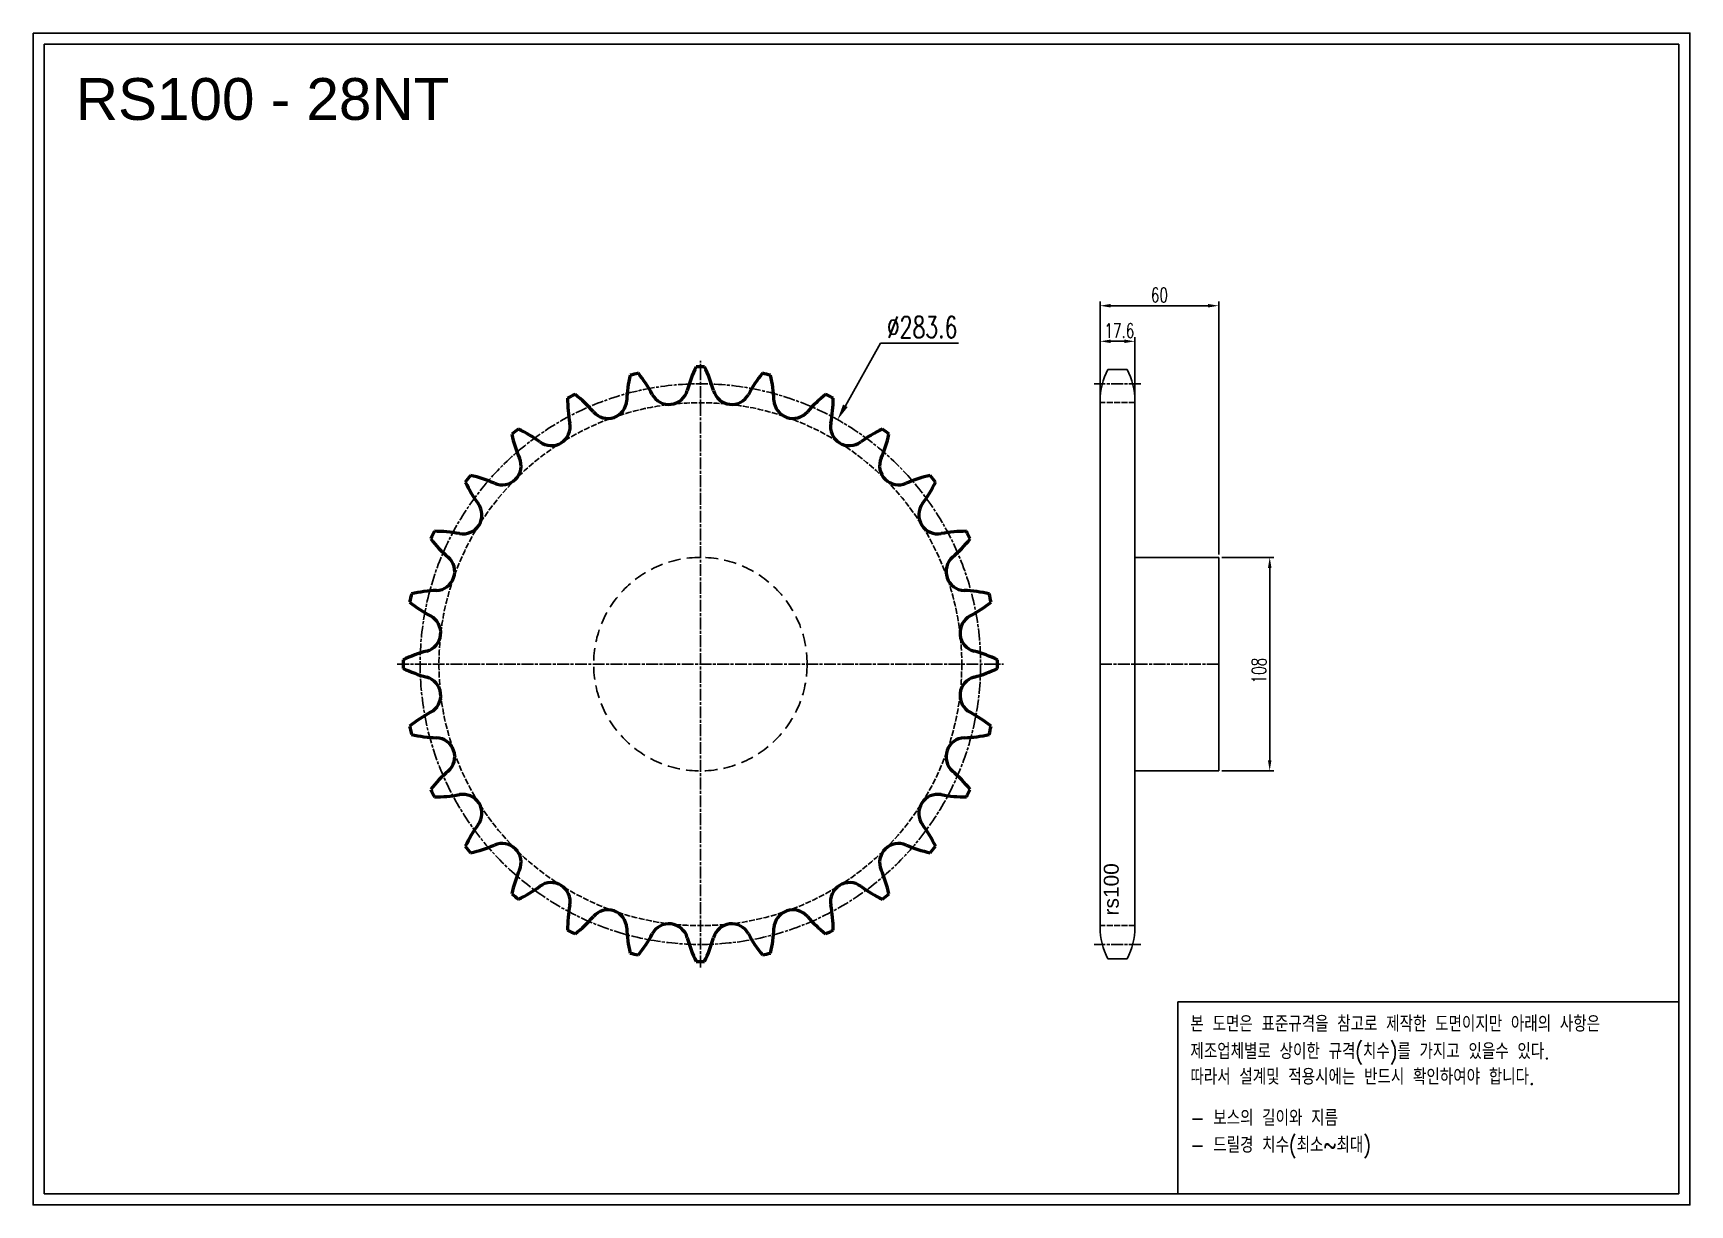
# Model space of a CAD drawing. Header units: millimetres. Extents: x -13221 to -12383, y 16388 to 16981.
import ezdxf

# ---------------------------------------------------------------- set-up
doc = ezdxf.new("R2010")
doc.units = ezdxf.units.MM
for name, pattern in [('AM_ISO02W050', [7.5, 6, -1.5]), ('AM_ISO02W050x2', [3.75, 3, -0.75]), ('AM_ISO08W050', [18, 12, -1.5, 3, -1.5]), ('AM_ISO08W050x2', [9, 6, -0.75, 1.5, -0.75]), ('HIDDEN', [9.525, 6.35, -3.175])]:
    doc.linetypes.add(name, pattern=pattern)
for name, color, linetype, lineweight in [('AM_0N', 7, 'Continuous', 50), ('AM_3N', 6, 'AM_ISO02W050', 25), ('AM_7', 4, 'AM_ISO08W050', 25), ('AM_7N', 4, 'AM_ISO08W050', 25)]:
    doc.layers.add(name, color=color, linetype=linetype, lineweight=lineweight)
doc.layers.add('HL', color=2, linetype='HIDDEN')
doc.layers.add('S-DIM', color=7, linetype='Continuous')
doc.styles.add('HAN', font='ROMANS.shx', dxfattribs={"width": 0.7, "bigfont": 'whgtxt.shx'})
doc.styles.add('HSG', font='SIMPLEX.shx', dxfattribs={"width": 0.7, "bigfont": 'HSG.shx'})
doc.styles.get("Standard").update_dxf_attribs({"font": 'arial.ttf'})
doc.dimstyles.new('APP16', dxfattribs={"dimscale": 3, "dimtxt": 2.4, "dimasz": 1.8, "dimexe": 0.7, "dimexo": 0.5, "dimgap": 0.6, "dimtad": 1, "dimtoh": 1, "dimdec": 1, "dimrnd": 0.01, "dimzin": 9, "dimdsep": 46, "dimtxsty": 'HSG', "dimcen": 0, "dimclrd": 1, "dimclre": 1, "dimclrt": 256, "dimazin": 2, "dimtp": 1, "dimtm": 1, "dimtfac": 0.5, "dimtdec": 1, "dimtofl": 0, "dimtmove": 0, "dimatfit": 3, "dimfxl": 0, "dimtvp": 1, "dimtolj": 2, "dimlwd": -1, "dimlwe": -1, "dimarcsym": 0})
doc.dimstyles.new('APP23', dxfattribs={"dimscale": 4.5, "dimtxt": 2.4, "dimasz": 1.8, "dimexe": 0.7, "dimexo": 0.5, "dimgap": 0.6, "dimtad": 1, "dimtoh": 1, "dimdec": 1, "dimrnd": 0.01, "dimzin": 9, "dimdsep": 46, "dimtxsty": 'HSG', "dimcen": 0, "dimclrd": 1, "dimclre": 1, "dimclrt": 256, "dimazin": 2, "dimtp": 1, "dimtm": 1, "dimtfac": 0.5, "dimtdec": 1, "dimtix": 1, "dimtofl": 0, "dimtmove": 0, "dimatfit": 3, "dimfxl": 0, "dimtvp": 1, "dimtolj": 2, "dimlwd": -1, "dimlwe": -1, "dimarcsym": 0})

# ---------------------------------------------------------------- blocks, each defined once
blk = doc.blocks.new('*D1')
at = {"layer": 'Defpoints', "color": 0, "transparency": 16777216}
for p in [(-12621.15, 16715.83), (-12621.15, 16607.83), (-12595.35, 16607.83)]:
    blk.add_point(p, dxfattribs=at)
at = {"layer": 'S-DIM', "color": 1, "transparency": 16777216}
for p, q in [((-12619.65, 16715.83), (-12593.25, 16715.83)), ((-12595.35, 16710.43), (-12595.35, 16613.23)), ((-12619.65, 16607.83), (-12593.25, 16607.83))]:
    blk.add_line(p, q, dxfattribs=at)
for points in [[(-12596.25, 16710.43), (-12594.45, 16710.43), (-12595.35, 16715.83)], [(-12596.25, 16613.23), (-12594.45, 16613.23), (-12595.35, 16607.83)]]:
    blk.add_solid(points, dxfattribs=at)
at = {"layer": 'S-DIM', "transparency": 16777216, "insert": (-12600.75, 16658.57), "char_height": 7.2, "attachment_point": 5, "rotation": 90, "style": 'HSG'}
blk.add_mtext('\\A2;108', dxfattribs=at)
blk = doc.blocks.new('*D2')
at = {"layer": 'Defpoints', "color": 0, "transparency": 16777216}
for p in [(-12663.55, 16825.13), (-12681.15, 16794.96), (-12663.55, 16794.96)]:
    blk.add_point(p, dxfattribs=at)
at = {"layer": 'S-DIM', "color": 1, "transparency": 16777216}
for p, q in [((-12681.15, 16796.46), (-12681.15, 16827.23)), ((-12675.75, 16825.13), (-12668.95, 16825.13)), ((-12663.55, 16796.46), (-12663.55, 16827.23))]:
    blk.add_line(p, q, dxfattribs=at)
for points in [[(-12675.75, 16826.03), (-12675.75, 16824.23), (-12681.15, 16825.13)], [(-12668.95, 16826.03), (-12668.95, 16824.23), (-12663.55, 16825.13)]]:
    blk.add_solid(points, dxfattribs=at)
at = {"layer": 'S-DIM', "transparency": 16777216, "insert": (-12671.42, 16830.53), "char_height": 7.2, "attachment_point": 5, "style": 'HSG'}
blk.add_mtext('\\A2;17.6', dxfattribs=at)
blk = doc.blocks.new('*D3')
at = {"layer": 'Defpoints', "color": 0, "transparency": 16777216}
for p in [(-12621.15, 16843.13), (-12681.15, 16794.96), (-12621.15, 16715.83)]:
    blk.add_point(p, dxfattribs=at)
at = {"layer": 'S-DIM', "color": 1, "transparency": 16777216}
for p, q in [((-12681.15, 16796.46), (-12681.15, 16845.23)), ((-12675.75, 16843.13), (-12626.55, 16843.13)), ((-12621.15, 16717.33), (-12621.15, 16845.23))]:
    blk.add_line(p, q, dxfattribs=at)
for points in [[(-12675.75, 16844.03), (-12675.75, 16842.23), (-12681.15, 16843.13)], [(-12626.55, 16844.03), (-12626.55, 16842.23), (-12621.15, 16843.13)]]:
    blk.add_solid(points, dxfattribs=at)
at = {"layer": 'S-DIM', "transparency": 16777216, "insert": (-12651.15, 16848.53), "char_height": 7.2, "attachment_point": 5, "style": 'HSG'}
blk.add_mtext('\\A2;60', dxfattribs=at)
blk = doc.blocks.new('*D4')
at = {"layer": 'Defpoints', "color": 0, "transparency": 16777216}
for p in [(-12814.01, 16785.47), (-12952.84, 16538.2)]:
    blk.add_point(p, dxfattribs=at)
at = {"layer": 'S-DIM', "color": 1, "transparency": 16777216}
for p, q in [((-12792.28, 16824.17), (-12810.04, 16792.53)), ((-12752.86, 16824.17), (-12792.28, 16824.17))]:
    blk.add_line(p, q, dxfattribs=at)
blk.add_solid([(-12811.22, 16793.19), (-12808.87, 16791.87), (-12814.01, 16785.47)], dxfattribs=at)
at = {"layer": 'S-DIM', "transparency": 16777216, "insert": (-12771.22, 16832.27), "char_height": 10.8, "attachment_point": 5, "style": 'HSG'}
blk.add_mtext('\\A2;∅283.6', dxfattribs=at)
blk = doc.blocks.new('notice1')
at = {"color": 4}
blk.add_lwpolyline([(-22142.12, 1735.9), (-22053.8, 1735.9), (-22053.8, 1702.07), (-22142.12, 1702.07)], close=True, dxfattribs=at)
at = {"color": 4, "style": 'HAN', "width": 0.8}
for s, p in [('본 도면은 표준규격을 참고로 제작한 도면이지만 아래의 사항은', (-22139.9, 1730.62)), ('제조업체별로 상이한 규격(치수)를 가지고 있을수 있다.', (-22139.9, 1725.78)), ('따라서 설계및 적용시에는 반드시 확인하여야 합니다.', (-22139.9, 1721.28)), ('- 보스의 길이와 지름', (-22139.9, 1714.03)), ('- 드릴경 치수(최소~최대)', (-22139.9, 1709.27))]:
    blk.add_text(s, height=2.7949, dxfattribs=at).set_placement(p)

msp = doc.modelspace()

# ---------------------------------------------------------------- linework, layer by layer
for p, q in [((-12667.53, 16810.86), (-12677.18, 16810.86)), ((-12681.15, 16794.96), (-12681.15, 16528.71)), ((-12663.55, 16794.96), (-12663.55, 16528.71)), ((-12663.55, 16715.83), (-12621.15, 16715.83)), ((-12621.15, 16715.83), (-12621.15, 16607.83)), ((-12621.15, 16607.83), (-12663.55, 16607.83)), ((-12667.53, 16512.81), (-12677.18, 16512.81))]:
    msp.add_line(p, q)
for points in [[(-13221.02, 16981.01), (-12382.76, 16981.01), (-12382.76, 16388.31), (-13221.02, 16388.31)], [(-13215.37, 16975.37), (-12388.41, 16975.37), (-12388.41, 16393.95), (-13215.37, 16393.95)]]:
    msp.add_lwpolyline(points, close=True)
for centre, start, end in [((-12647.35, 16794.96), 151.93881, 180), ((-12697.35, 16794.96), 0, 28.06119), ((-12647.35, 16528.71), 180, 208.06119), ((-12697.35, 16528.71), 331.93881, 0)]:
    msp.add_arc(centre, 33.8, start, end)
at = {"layer": 'AM_0N'}
for centre, radius, start, end in [((-12852.15, 16792.59), 68.58, 167.01811, 177.67857), ((-12883.42, 16661.83), 150.42, 102.04312, 103.67116), ((-12968.33, 16766.07), 68.58, 28.03571, 38.69617), ((-12823.84, 16782.35), 68.58, 154.16097, 164.82143), ((-12883.42, 16661.83), 150.42, 89.18598, 90.81402), ((-12943.01, 16782.35), 68.58, 15.17857, 25.83903), ((-12798.51, 16766.07), 68.58, 141.30383, 151.96429), ((-12883.42, 16661.83), 150.42, 76.32884, 77.95688), ((-12914.7, 16792.59), 68.58, 2.32143, 12.98189), ((-12899.31, 16802.82), 9.62, 208.03571, 344.82143), ((-12867.54, 16802.82), 9.62, 195.17857, 331.96429), ((-12883.42, 16661.83), 150.42, 114.90027, 116.5283), ((-12882.03, 16796.27), 68.58, 179.87526, 190.53571), ((-12989.4, 16744.56), 68.58, 40.89286, 51.55332), ((-12930.28, 16795.75), 9.62, 220.89286, 357.67857), ((-12836.56, 16795.75), 9.62, 182.32143, 319.10714), ((-12777.45, 16744.56), 68.58, 128.44668, 139.10714), ((-12883.42, 16661.83), 150.42, 63.4717, 65.09973), ((-12884.82, 16796.27), 68.58, 349.46429, 0.12474), ((-12958.91, 16781.97), 9.62, 233.75, 10.53571), ((-12807.94, 16781.97), 9.62, 169.46429, 306.25), ((-12883.42, 16661.83), 150.42, 127.75741, 129.38545), ((-12911.97, 16793.21), 68.58, 192.7324, 203.39286), ((-13005.15, 16718.9), 68.58, 53.75, 64.41046), ((-12761.7, 16718.9), 68.58, 115.58954, 126.25), ((-12854.87, 16793.21), 68.58, 336.60714, 347.2676), ((-12883.42, 16661.83), 150.42, 50.61455, 52.24259), ((-12983.75, 16762.16), 9.62, 246.60714, 23.39286), ((-12783.1, 16762.16), 9.62, 156.60714, 293.39286), ((-12883.42, 16661.83), 150.42, 140.61455, 142.24259), ((-13014.8, 16690.39), 68.58, 66.60714, 77.2676), ((-12752.05, 16690.39), 68.58, 102.7324, 113.39286), ((-12883.42, 16661.83), 150.42, 37.75741, 39.38545), ((-12940.49, 16783.56), 68.58, 205.58954, 216.25), ((-12826.35, 16783.56), 68.58, 323.75, 334.41046), ((-13003.56, 16737.32), 9.62, 259.46429, 36.25), ((-12763.29, 16737.32), 9.62, 143.75, 280.53571), ((-12883.42, 16661.83), 150.42, 153.4717, 155.09973), ((-12966.15, 16767.81), 68.58, 218.44668, 229.10714), ((-13017.86, 16660.44), 68.58, 79.46429, 90.12474), ((-12748.99, 16660.44), 68.58, 89.87526, 100.53571), ((-12800.7, 16767.81), 68.58, 310.89286, 321.55332), ((-12883.42, 16661.83), 150.42, 24.90027, 26.5283), ((-13017.34, 16708.69), 9.62, 272.32143, 49.10714), ((-12749.5, 16708.69), 9.62, 130.89286, 267.67857), ((-13014.17, 16630.56), 68.58, 92.32143, 102.98189), ((-12752.67, 16630.56), 68.58, 77.01811, 87.67857), ((-12883.42, 16661.83), 150.42, 166.32884, 167.95688), ((-12987.66, 16746.74), 68.58, 231.30383, 241.96429), ((-12779.19, 16746.74), 68.58, 298.03571, 308.69617), ((-12883.42, 16661.83), 150.42, 12.04312, 13.67116), ((-13024.41, 16677.72), 9.62, 285.17857, 61.96429), ((-12742.43, 16677.72), 9.62, 118.03571, 254.82143), ((-13003.94, 16602.25), 68.58, 105.17857, 115.83903), ((-12762.91, 16602.25), 68.58, 64.16097, 74.82143), ((-12883.42, 16661.83), 150.42, 179.18598, 180.81402), ((-13003.94, 16721.42), 68.58, 244.16097, 254.82143), ((-12762.91, 16721.42), 68.58, 285.17857, 295.83903), ((-12883.42, 16661.83), 150.42, 359.18598, 0.81402), ((-13024.41, 16645.95), 9.62, 298.03571, 74.82143), ((-12742.43, 16645.95), 9.62, 105.17857, 241.96429), ((-12987.66, 16576.93), 68.58, 118.03571, 128.69617), ((-12779.19, 16576.93), 68.58, 51.30383, 61.96429), ((-12883.42, 16661.83), 150.42, 192.04312, 193.67116), ((-13014.17, 16693.11), 68.58, 257.01811, 267.67857), ((-13017.34, 16614.97), 9.62, 310.89286, 87.67857), ((-12749.5, 16614.97), 9.62, 92.32143, 229.10714), ((-12752.67, 16693.11), 68.58, 272.32143, 282.98189), ((-12883.42, 16661.83), 150.42, 346.32884, 347.95688), ((-12966.15, 16555.86), 68.58, 130.89286, 141.55332), ((-12800.7, 16555.86), 68.58, 38.44668, 49.10714), ((-12883.42, 16661.83), 150.42, 204.90027, 206.5283), ((-12883.42, 16661.83), 150.42, 333.4717, 335.09973), ((-13017.86, 16663.23), 68.58, 269.87526, 280.53571), ((-13003.56, 16586.35), 9.62, 323.75, 100.53571), ((-12763.29, 16586.35), 9.62, 79.46429, 216.25), ((-12748.99, 16663.23), 68.58, 259.46429, 270.12474), ((-12940.49, 16540.11), 68.58, 143.75, 154.41046), ((-12826.35, 16540.11), 68.58, 25.58954, 36.25), ((-12883.42, 16661.83), 150.42, 217.75741, 219.38545), ((-13014.8, 16633.28), 68.58, 282.7324, 293.39286), ((-12983.75, 16561.51), 9.62, 336.60714, 113.39286), ((-12783.1, 16561.51), 9.62, 66.60714, 203.39286), ((-12752.05, 16633.28), 68.58, 246.60714, 257.2676), ((-12883.42, 16661.83), 150.42, 320.61455, 322.24259), ((-12911.97, 16530.46), 68.58, 156.60714, 167.2676), ((-12854.87, 16530.46), 68.58, 12.7324, 23.39286), ((-13005.15, 16604.76), 68.58, 295.58954, 306.25), ((-12958.91, 16541.7), 9.62, 349.46429, 126.25), ((-12807.94, 16541.7), 9.62, 53.75, 190.53571), ((-12761.7, 16604.76), 68.58, 233.75, 244.41046), ((-12883.42, 16661.83), 150.42, 230.61455, 232.24259), ((-12882.03, 16527.4), 68.58, 169.46429, 180.12474), ((-12884.82, 16527.4), 68.58, 359.87526, 10.53571), ((-12883.42, 16661.83), 150.42, 307.75741, 309.38545), ((-12989.4, 16579.11), 68.58, 308.44668, 319.10714), ((-12930.28, 16527.92), 9.62, 2.32143, 139.10714), ((-12899.31, 16520.85), 9.62, 15.17857, 151.96429), ((-12867.54, 16520.85), 9.62, 28.03571, 164.82143), ((-12836.56, 16527.92), 9.62, 40.89286, 177.67857), ((-12777.45, 16579.11), 68.58, 220.89286, 231.55332), ((-12883.42, 16661.83), 150.42, 243.4717, 245.09973), ((-12852.15, 16531.08), 68.58, 182.32143, 192.98189), ((-12968.33, 16557.6), 68.58, 321.30383, 331.96429), ((-12823.84, 16541.32), 68.58, 195.17857, 205.83903), ((-12943.01, 16541.32), 68.58, 334.16097, 344.82143), ((-12798.51, 16557.6), 68.58, 208.03571, 218.69617), ((-12914.7, 16531.08), 68.58, 347.01811, 357.67857), ((-12883.42, 16661.83), 150.42, 294.90027, 296.5283), ((-12883.42, 16661.83), 150.42, 256.32884, 257.95688), ((-12883.42, 16661.83), 150.42, 282.04312, 283.67116), ((-12883.42, 16661.83), 150.42, 269.18598, 270.81402)]:
    msp.add_arc(centre, radius, start, end, dxfattribs=at)
at = {"layer": 'AM_3N', "linetype": 'AM_ISO02W050x2'}
for p, q in [((-12663.55, 16794.1), (-12681.15, 16794.1)), ((-12663.55, 16529.57), (-12681.15, 16529.57))]:
    msp.add_line(p, q, dxfattribs=at)
msp.add_circle((-12883.42, 16661.83), 132.26, dxfattribs=at)
at = {"layer": 'AM_7', "linetype": 'AM_ISO08W050x2'}
for p, q in [((-12660.55, 16803.62), (-12684.15, 16803.62)), ((-12681.15, 16661.83), (-12621.15, 16661.83)), ((-12660.55, 16520.05), (-12684.15, 16520.05))]:
    msp.add_line(p, q, dxfattribs=at)
msp.add_circle((-12883.42, 16661.83), 141.79, dxfattribs=at)
at = {"layer": 'AM_7N', "linetype": 'AM_ISO08W050x2'}
for p, q in [((-12883.42, 16508.42), (-12883.42, 16815.25)), ((-13036.84, 16661.83), (-12730, 16661.83))]:
    msp.add_line(p, q, dxfattribs=at)
at = {"layer": 'HL'}
msp.add_circle((-12883.42, 16661.83), 54, dxfattribs=at)

# ---------------------------------------------------------------- block references
at = {"xscale": 2.869411184639999, "yscale": 2.869411184639999, "zscale": 2.869411184639999}
msp.add_blockref('notice1', (50893, 11510.02), dxfattribs=at)

# ---------------------------------------------------------------- texts
msp.add_text('RS100 - 28NT', height=21.168).set_placement((-13199.43, 16937.12))
at = {"insert": (-12679.32, 16534.7), "char_height": 7.56, "width": 32.5046, "attachment_point": 1, "rotation": 90}
msp.add_mtext('rs100', dxfattribs=at)

# ---------------------------------------------------------------- dimensions: what is measured, and where the dimension line sits
at = {"layer": 'S-DIM'}
dim = msp.add_linear_dim(base=(-12621.15, 16843.13), p1=(-12681.15, 16794.96), p2=(-12621.15, 16715.83), dimstyle='APP16', dxfattribs=at)
dim.commit()
dim.dimension.update_dxf_attribs({"geometry": '*D3', "text_midpoint": (-12651.15, 16848.53)})
dim = msp.add_diameter_dim_2p(p1=(-12952.84, 16538.2), p2=(-12814.01, 16785.47), dimstyle='APP23', dxfattribs=at)
dim.commit()
dim.dimension.update_dxf_attribs({"geometry": '*D4', "text_midpoint": (-12771.22, 16824.17), "dimtype": 131})
dim = msp.add_linear_dim(base=(-12663.55, 16825.13), p1=(-12681.15, 16794.96), p2=(-12663.55, 16794.96), dimstyle='APP16', dxfattribs=at)
dim.commit()
dim.dimension.update_dxf_attribs({"geometry": '*D2', "text_midpoint": (-12671.42, 16825.13), "dimtype": 128})
dim = msp.add_linear_dim(base=(-12595.35, 16607.83), p1=(-12621.15, 16715.83), p2=(-12621.15, 16607.83), angle=90, dimstyle='APP16', dxfattribs=at)
dim.commit()
dim.dimension.update_dxf_attribs({"geometry": '*D1', "text_midpoint": (-12595.35, 16658.57), "dimtype": 128})

doc.saveas('drawing.dxf')
